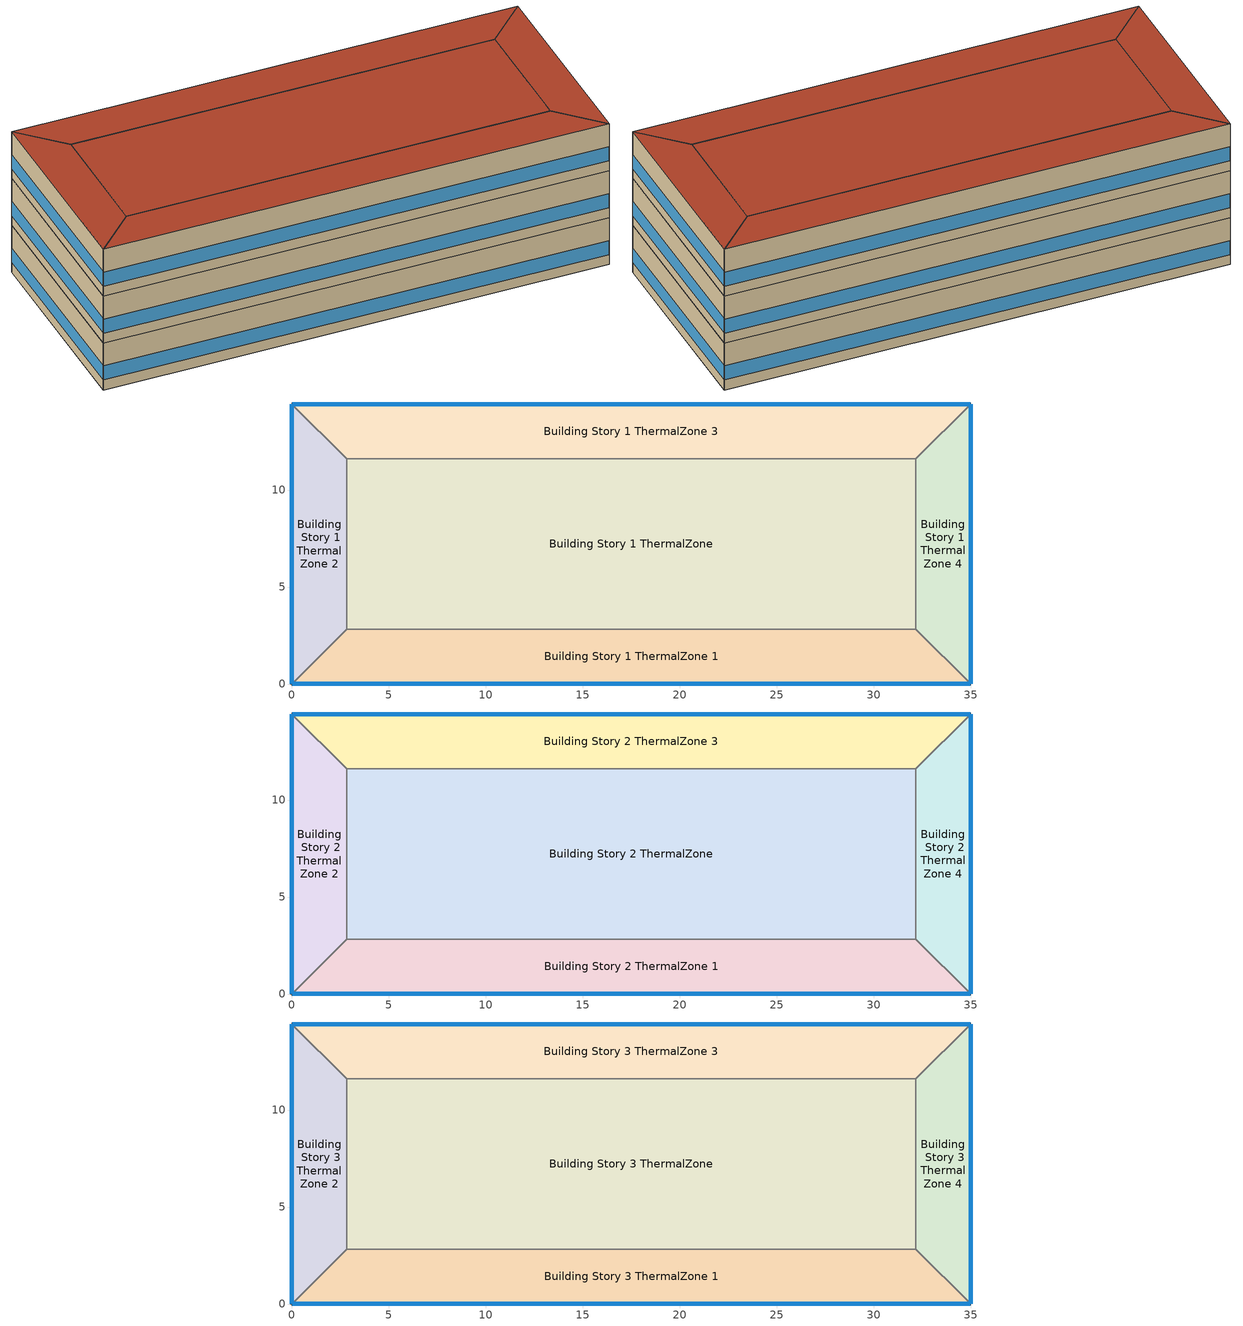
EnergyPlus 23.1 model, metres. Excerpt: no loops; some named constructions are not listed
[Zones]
Building Story 1 ThermalZone
 floor ground (Typical Insulated Carpeted 8in Slab Floor): 32.17,2.83 2.83,2.83 2.83,11.61 32.17,11.61 z0
 wall adiabatic (Typical Interior Wall): 2.83,2.83 32.17,2.83 32.17,11.61 2.83,11.61 2.83,2.83 z0:3.6
 ceiling adiabatic (Typical Interior Floor): 32.17,11.61 2.83,11.61 2.83,2.83 32.17,2.83 z3.6
Building Story 1 ThermalZone 1
 floor ground (Typical Insulated Carpeted 8in Slab Floor): 35,0 0,0 2.83,2.83 32.17,2.83 z0
 wall outside (Typical Insulated Exterior Mass Wall R-12.5): 0,0 35,0 z0:3.6
 wall adiabatic (Typical Interior Wall): 35,0 32.17,2.83 2.83,2.83 0,0 z0:3.6
 window (U 0.48 SHGC 0.40 Dbl Ref-D Clr 6mm/13mm): 0.03,0 34.98,0 z0.76:1.84
 ceiling adiabatic (Typical Interior Ceiling): 32.17,2.83 2.83,2.83 0,0 35,0 z3.6
Building Story 1 ThermalZone 2
 floor ground (Typical Insulated Carpeted 8in Slab Floor): 0,0 0,14.44 2.83,11.61 2.83,2.83 z0
 wall outside (Typical Insulated Exterior Mass Wall R-12.5): 0,14.44 0,0 z0:3.6
 wall adiabatic (Typical Interior Wall): 0,0 2.83,2.83 2.83,11.61 0,14.44 z0:3.6
 window (U 0.48 SHGC 0.40 Dbl Ref-D Clr 6mm/13mm): 0,14.41 0,0.03 z0.76:1.85
 ceiling adiabatic (Typical Interior Ceiling): 2.83,2.83 2.83,11.61 0,14.44 0,0 z3.6
Building Story 1 ThermalZone 3
 floor ground (Typical Insulated Carpeted 8in Slab Floor): 0,14.44 35,14.44 32.17,11.61 2.83,11.61 z0
 wall outside (Typical Insulated Exterior Mass Wall R-12.5): 35,14.44 0,14.44 z0:3.6
 wall adiabatic (Typical Interior Wall): 0,14.44 2.83,11.61 32.17,11.61 35,14.44 z0:3.6
 window (U 0.48 SHGC 0.40 Dbl Ref-D Clr 6mm/13mm): 34.98,14.44 0.03,14.44 z0.76:1.84
 ceiling adiabatic (Typical Interior Ceiling): 2.83,11.61 32.17,11.61 35,14.44 0,14.44 z3.6
Building Story 1 ThermalZone 4
 floor ground (Typical Insulated Carpeted 8in Slab Floor): 35,14.44 35,0 32.17,2.83 32.17,11.61 z0
 wall outside (Typical Insulated Exterior Mass Wall R-12.5): 35,0 35,14.44 z0:3.6
 wall adiabatic (Typical Interior Wall): 35,14.44 32.17,11.61 32.17,2.83 35,0 z0:3.6
 window (U 0.48 SHGC 0.40 Dbl Ref-D Clr 6mm/13mm): 35,0.03 35,14.41 z0.76:1.85
 ceiling adiabatic (Typical Interior Ceiling): 32.17,11.61 32.17,2.83 35,0 35,14.44 z3.6
Building Story 2 ThermalZone
 floor adiabatic (Typical Interior Floor): 32.17,2.83 2.83,2.83 2.83,11.61 32.17,11.61 z3.6
 wall adiabatic (Typical Interior Wall): 2.83,2.83 32.17,2.83 32.17,11.61 2.83,11.61 2.83,2.83 z3.6:7.2
 ceiling adiabatic (Typical Interior Ceiling): 32.17,11.61 2.83,11.61 2.83,2.83 32.17,2.83 z7.2
Building Story 2 ThermalZone 1
 floor adiabatic (Typical Interior Ceiling): 35,0 0,0 2.83,2.83 32.17,2.83 z3.6
 wall outside (Typical Insulated Exterior Mass Wall R-12.5): 0,0 35,0 z3.6:7.2
 wall adiabatic (Typical Interior Wall): 35,0 32.17,2.83 2.83,2.83 0,0 z3.6:7.2
 window (U 0.48 SHGC 0.40 Dbl Ref-D Clr 6mm/13mm): 0.03,0 34.98,0 z4.36:5.44
 ceiling adiabatic (Typical Interior Ceiling): 32.17,2.83 2.83,2.83 0,0 35,0 z7.2
Building Story 2 ThermalZone 2
 floor adiabatic (Typical Interior Ceiling): 0,0 0,14.44 2.83,11.61 2.83,2.83 z3.6
 wall outside (Typical Insulated Exterior Mass Wall R-12.5): 0,14.44 0,0 z3.6:7.2
 wall adiabatic (Typical Interior Wall): 0,0 2.83,2.83 2.83,11.61 0,14.44 z3.6:7.2
 window (U 0.48 SHGC 0.40 Dbl Ref-D Clr 6mm/13mm): 0,14.41 0,0.03 z4.36:5.45
 ceiling adiabatic (Typical Interior Ceiling): 2.83,2.83 2.83,11.61 0,14.44 0,0 z7.2
Building Story 2 ThermalZone 3
 floor adiabatic (Typical Interior Ceiling): 0,14.44 35,14.44 32.17,11.61 2.83,11.61 z3.6
 wall outside (Typical Insulated Exterior Mass Wall R-12.5): 35,14.44 0,14.44 z3.6:7.2
 wall adiabatic (Typical Interior Wall): 0,14.44 2.83,11.61 32.17,11.61 35,14.44 z3.6:7.2
 window (U 0.48 SHGC 0.40 Dbl Ref-D Clr 6mm/13mm): 34.98,14.44 0.03,14.44 z4.36:5.44
 ceiling adiabatic (Typical Interior Ceiling): 2.83,11.61 32.17,11.61 35,14.44 0,14.44 z7.2
Building Story 2 ThermalZone 4
 floor adiabatic (Typical Interior Ceiling): 35,14.44 35,0 32.17,2.83 32.17,11.61 z3.6
 wall outside (Typical Insulated Exterior Mass Wall R-12.5): 35,0 35,14.44 z3.6:7.2
 wall adiabatic (Typical Interior Wall): 35,14.44 32.17,11.61 32.17,2.83 35,0 z3.6:7.2
 window (U 0.48 SHGC 0.40 Dbl Ref-D Clr 6mm/13mm): 35,0.03 35,14.41 z4.36:5.45
 ceiling adiabatic (Typical Interior Ceiling): 32.17,11.61 32.17,2.83 35,0 35,14.44 z7.2
Building Story 3 ThermalZone
 floor adiabatic (Typical Interior Ceiling): 32.17,2.83 2.83,2.83 2.83,11.61 32.17,11.61 z7.2
 wall adiabatic (Typical Interior Wall): 2.83,2.83 32.17,2.83 32.17,11.61 2.83,11.61 2.83,2.83 z7.2:10.8
 roof outside (Typical IEAD Roof R-31.25): 32.17,11.61 2.83,11.61 2.83,2.83 32.17,2.83 z10.8
Building Story 3 ThermalZone 1
 floor adiabatic (Typical Interior Ceiling): 35,0 0,0 2.83,2.83 32.17,2.83 z7.2
 wall outside (Typical Insulated Exterior Mass Wall R-12.5): 0,0 35,0 z7.2:10.8
 wall adiabatic (Typical Interior Wall): 35,0 32.17,2.83 2.83,2.83 0,0 z7.2:10.8
 window (U 0.48 SHGC 0.40 Dbl Ref-D Clr 6mm/13mm): 0.03,0 34.98,0 z7.96:9.04
 roof outside (Typical IEAD Roof R-31.25): 32.17,2.83 2.83,2.83 0,0 35,0 z10.8
Building Story 3 ThermalZone 2
 floor adiabatic (Typical Interior Ceiling): 0,0 0,14.44 2.83,11.61 2.83,2.83 z7.2
 wall outside (Typical Insulated Exterior Mass Wall R-12.5): 0,14.44 0,0 z7.2:10.8
 wall adiabatic (Typical Interior Wall): 0,0 2.83,2.83 2.83,11.61 0,14.44 z7.2:10.8
 window (U 0.48 SHGC 0.40 Dbl Ref-D Clr 6mm/13mm): 0,14.41 0,0.03 z7.96:9.05
 roof outside (Typical IEAD Roof R-31.25): 2.83,2.83 2.83,11.61 0,14.44 0,0 z10.8
Building Story 3 ThermalZone 3
 floor adiabatic (Typical Interior Ceiling): 0,14.44 35,14.44 32.17,11.61 2.83,11.61 z7.2
 wall outside (Typical Insulated Exterior Mass Wall R-12.5): 35,14.44 0,14.44 z7.2:10.8
 wall adiabatic (Typical Interior Wall): 0,14.44 2.83,11.61 32.17,11.61 35,14.44 z7.2:10.8
 window (U 0.48 SHGC 0.40 Dbl Ref-D Clr 6mm/13mm): 34.98,14.44 0.03,14.44 z7.96:9.04
 roof outside (Typical IEAD Roof R-31.25): 2.83,11.61 32.17,11.61 35,14.44 0,14.44 z10.8
Building Story 3 ThermalZone 4
 floor adiabatic (Typical Interior Ceiling): 35,14.44 35,0 32.17,2.83 32.17,11.61 z7.2
 wall outside (Typical Insulated Exterior Mass Wall R-12.5): 35,0 35,14.44 z7.2:10.8
 wall adiabatic (Typical Interior Wall): 35,14.44 32.17,11.61 32.17,2.83 35,0 z7.2:10.8
 window (U 0.48 SHGC 0.40 Dbl Ref-D Clr 6mm/13mm): 35,0.03 35,14.41 z7.96:9.05
 roof outside (Typical IEAD Roof R-31.25): 32.17,11.61 32.17,2.83 35,0 35,14.44 z10.8
[Schedule:Day:Interval]
OfficeSmall BLDG_LIGHT_SCH_2013 Wknd Day: No, 24:00, 0.18
OfficeSmall BLDG_LIGHT_SCH_2013 Default|Wkdy Day; OfficeSmall BLDG_LIGHT_SCH_2013 Default: No, 05:00, 0.18, 06:00, 0.23, 07:00, 0.178641, 08:00, 0.326215, 12:00, 0.699031, 13:00, 0.621361, 17:00, 0.699031, 18:00, 0.473788, 20:00, 0.326215, 22:00, 0.248544, 23:00, 0.178641, 24:00, 0.18
OfficeSmall BLDG_LIGHT_SCH_2013 Summer Design Day; OfficeSmall BLDG_OCC_SCH Summer Design Day; Clothing Schedule Default Winter Clothes; 27 space(s) Occ Sch Summer Design Day 3; 27 space(s) Occ Sch Winter Design Day 3; 27 space(s) Occ Sch Summer Design Day 1; 27 space(s) Occ Sch Winter Design Day 1; 27 space(s) Occ Sch Summer Design Day 2; 27 space(s) Occ Sch Winter Design Day 2; OfficeSmall BLDG_EQUIP_SCH_2013 Summer Design Day: No, 24:00, 1
OfficeSmall BLDG_LIGHT_SCH_2013 Winter Design Day; OfficeSmall BLDG_OCC_SCH Default; OfficeSmall BLDG_OCC_SCH Winter Design Day; Work Efficiency Schedule Default; 27 space(s) Occ Sch Sunday 3; 27 space(s) Occ Sch Sunday 1; 27 space(s) Occ Sch Sunday 2; OfficeSmall BLDG_EQUIP_SCH_2013 Winter Design Day: No, 24:00, 0
OfficeSmall BLDG_OCC_SCH Wkdy Day: No, 06:00, 0, 07:00, 0.11, 08:00, 0.21, 12:00, 1, 13:00, 0.53, 17:00, 1, 18:00, 0.32, 22:00, 0.11, 23:00, 0.05, 24:00, 0
OfficeSmall ACTIVITY_SCH Default; OfficeSmall ACTIVITY_SCH Summer Design Day; OfficeSmall ACTIVITY_SCH Winter Design Day: No, 24:00, 120
Air Velocity Schedule Default: No, 24:00, 0.2
27 space(s) Occ Sch Default 3; 27 space(s) Occ Sch Default 2: No, 05:00, 0, 06:00, 1, 07:00, 1, 08:00, 1, 11:00, 0, 13:00, 1, 16:00, 0, 17:00, 1, 18:00, 1, 21:00, 0, 22:00, 1, 23:00, 1, 24:00, 0
27 space(s) Occ Sch Default 1: No, 05:00, 0, 06:00, 0.00702728, 07:00, 0.00638844, 08:00, 0.0504687, 11:00, 0, 13:00, 0.0300257, 16:00, 0, 17:00, 0.0434414, 18:00, 0.0134157, 21:00, 0, 22:00, 0.00383306, 23:00, 0.00319422, 24:00, 0
OfficeSmall BLDG_EQUIP_SCH_2013 Wknd Day: No, 24:00, 0.163791
OfficeSmall BLDG_EQUIP_SCH_2013 Default|Wkdy Day; OfficeSmall BLDG_EQUIP_SCH_2013 Default: No, 06:00, 0.409478, 08:00, 0.479753, 12:00, 0.959505, 13:00, 0.901935, 17:00, 0.959505, 18:00, 0.479753, 23:00, 0.191901, 24:00, 0.163791
[Schedule:File] Rows to Skip at Top=1; Number of Hours of Data=8760; Column Separator=Comma; Interpolate to Timestep=No; Minutes per Item=60; Adjust Schedule for Daylight Savings=Yes
Name | File | Column Number
New York 2019 Historical Hourly Emissions Sch | historical_hourly_co2e_2019.csv | 9
NYSTc 2030 Future Hourly Emissions Sch | future_hourly_co2e_2030.csv | 10
